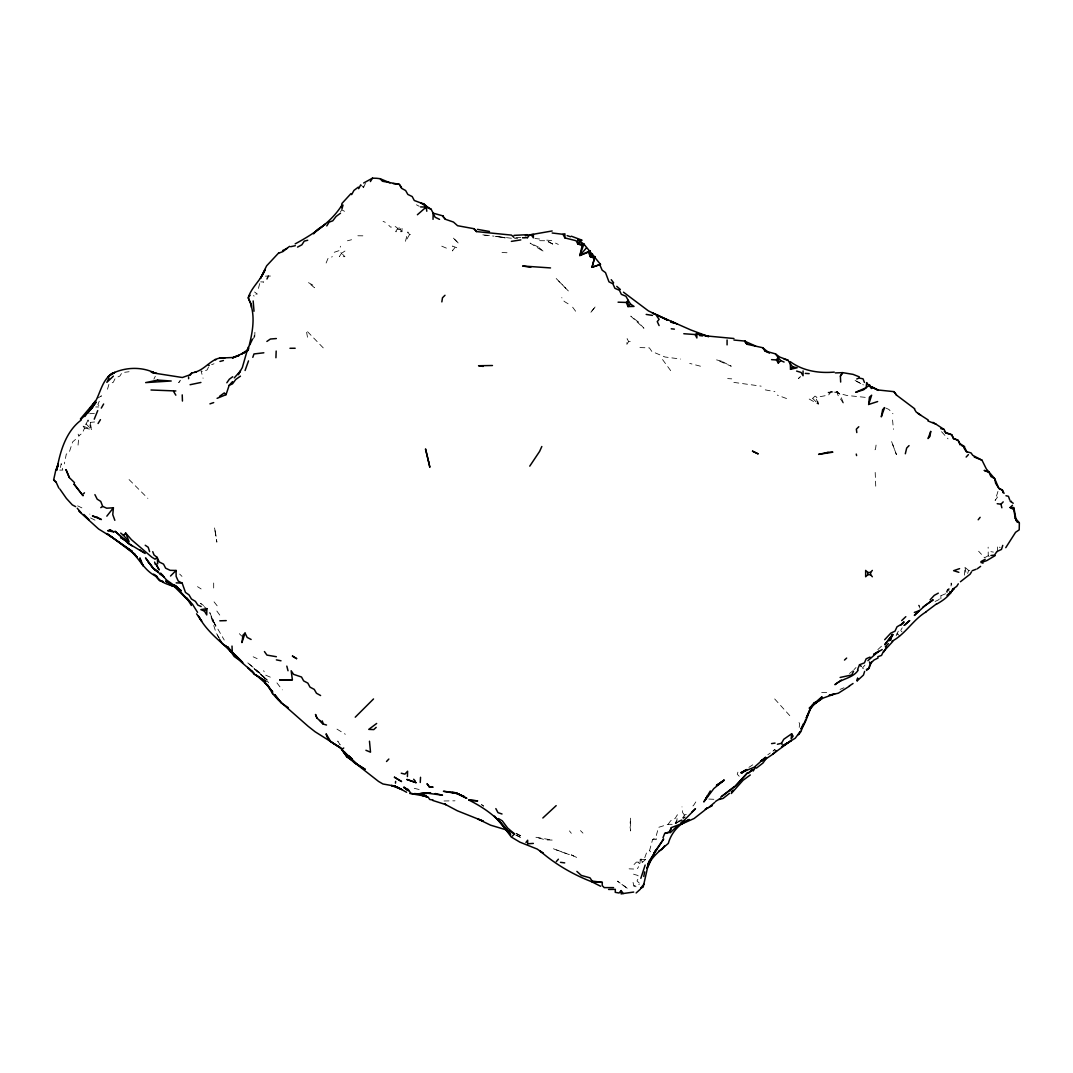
<?xml version="1.0" encoding="UTF-8"?>
<svg xmlns="http://www.w3.org/2000/svg" width="1073" height="1073" viewBox="0 0 1073 1073"><rect width="100%" height="100%" fill="white"/><g stroke="black" fill="none" stroke-linecap="round" stroke-linejoin="round"><path stroke-width="0.75" stroke-dasharray="5 3.75" d="M254.891 332.268L254.784 336.412L253.295 340.382M361.252 185.2L363.519 187.708L363.599 184.569M989.185 556.565L988.246 555.734L988.139 547.176M668.13 824.319L670.638 820.805L675.145 818.458L677.345 814.783L676.862 820.791L674.394 824.319L668.13 824.319L658.581 827.35L655.791 837.316L652.545 839.636L649.581 850.54L646.603 852.592L644.793 857.649L640.205 859.366L639.951 864.516L637.416 868.674M951.027 585.992L951.161 583.001L952.046 586.006M997.38 551.978L997.729 545.567L1000.17 547.766M947.244 592.457L947.446 589.453L950.946 587.494M964.466 575.155L965.016 567.322L968.637 570.46L972.165 570.742M78.061 445.094L78.919 435.678L78.101 434.163M799.211 727.373L799.68 723.645L798.205 721.284M876.064 445.094L875.474 449.439L872.228 451.465M75.526 439.434L72.642 441.928L69.396 451.827L66.271 454.228L64.34 463.898M253.617 338.76L254.247 335.514M258.459 288.396L259.653 283.674L263.703 281.971L260.685 281.864M107.488 389.204L108.95 384.241L113.309 382.256L115.334 378.085L119.854 376.06L122.081 372.626L129.068 371.727M997.957 491.421L995.127 500.474L999.607 494.076M967.631 573.451L968.637 570.46M739.19 776.248L737.218 774.196L738.304 771.044M334.253 252.276L338.988 250.693L340.584 246.227M326.125 263.019L327.962 258.513L332.402 256.675M896.143 635.753L898.638 630.468L900.703 630.468L901.991 631.863M99.266 401.222L97.884 404.534L99.521 406.157M946.225 592.309L947.446 589.453L950.182 589.238M363.519 187.708L365.424 183.349M84.552 428.127L91.433 429.388L90.28 422.386L88.053 420.026L86.095 423.956L83.077 426.142L84.552 428.127L82.299 433.184L78.919 435.678M208.538 366.926L207.237 369.823L203.065 371.875L201.04 370.815L203.079 378.273M153.895 379.158L155.317 376.234M945.621 593.731L940.9 595.703L938.888 599.659L934.529 601.765M900.703 630.468L902.205 627.839M409.524 234.611L405.353 241.76L407.861 231.942L409.524 234.611L412.26 234.611M682.83 817.666L684.426 815.091L688.973 813.401M628.63 341.59L626.873 344.339L627.115 338.706L628.63 341.59L630.736 341.59M695.814 801.947L693.386 805.675L690.06 807.151M634.036 864.556L636.369 862.129L638.301 862.129L640.205 859.366L645.731 859.366L644.793 857.649M180.398 380.204L178.695 382.645L181.498 379.104M675.212 823.152L676.862 820.791M454.831 247.635L452.39 250.961L452.39 246.025L459.271 248.721M827.967 392.262L837.503 391.766L837.798 394.958L844.089 404.36L839.743 394.14L837.503 391.766L831.065 391.806L828.571 395.079L816.848 397.278L815.024 396.085L812.677 398.391L809.163 399.022L818.458 404.239L816.848 397.278M539.625 240.687L545.902 240.741L552.716 244.054L554.07 242.471L558.336 244.416M645.731 859.366L639.951 864.516L638.301 862.129M397.734 228.375L395.561 231.701L402.026 231.701L402.026 227.248L397.734 228.375L395.561 226.644L390.612 227.141L388.788 225.317M853.987 669.659L856.026 667.513M864.972 665.072L862.477 667.969L865.053 670.156M800.498 376.529L798.446 378.514L800.807 376.435M344.929 251.042L341.563 253.295L338.988 250.693M877.821 649.621L882.207 645.544M773.016 751.127L775.068 749.343L772.721 751.167M849.508 673.482L852.968 670.746M340.302 211.515L342.287 210.067L344.755 211.461L342.032 211.85M767.785 754.802L770.293 752.978M752.75 764.834L748.9 767.343M675.44 823.635L677.532 822.24M683.273 818.431L685.365 817.063M682.723 818.095L684.815 816.821M675.333 823.662L677.318 822.481M97.723 398.083L101.506 395.883L97.589 397.842M988.246 555.734L984.585 557.745L978.63 551.24M831.065 391.806L828.571 392.933L834.231 392.061L846.771 395.454L867.977 397.627M840.065 689.403L843.941 687.766M211.609 364.632L214.023 363.774M633.057 882.422L633.848 885.949L639.32 884.367M347.424 240.781L351.582 239.735M90.28 422.386L94.598 421.984M89.73 413.695L94.37 413.454M514.557 238.447L517.696 238.286M270.436 276.043L263.878 276.19L265.339 277.585M522.39 238.085L525.529 238.032M520.821 237.656L514.557 237.374M444.034 800.981L455.006 800.82M522.39 237.643L527.098 237.602M397.734 229.434L400.149 229.434L402.026 231.701M95.738 406.962L98.796 406.962M59.686 470.095L62.797 470.095L61.188 463.616L60.396 467.962L62.797 470.095M652.545 839.636L656.3 839.636L655.791 837.316M708.864 799.063L715.235 799.372M821.69 692.367L829.469 692.608M357.859 235.765L364.123 235.845M639.924 347.585L649.393 347.88L651.874 351.475L664.952 356.987L680.658 359.053M482.837 234.866L489.489 235.55M629.1 868.835L633.647 869.036M484.674 235.363L489.395 235.577M502.016 252.517L508.294 252.799M511.419 238.246L492.574 235.98M727.668 378.581L731.732 378.863M534.931 238.514L539.625 239.024M765.277 389.875L774.894 391.685M990.902 551.656L993.397 552.099M733.865 382.404L761.159 386.159M700.454 366.201L689.698 363.412M414.272 788.32L420.777 789.916M786.549 398.539L777.321 395.105M633.848 885.949L636.074 886.794M83.077 426.142L91.433 429.388L88.053 420.026M441.768 246.173L448.393 248.99M270.289 677.157L265.661 675.158L263.676 670.679M885.842 408.075L888.887 409.43L892.951 413.762M383.088 221.346L385.287 222.326M336.989 729.13L345.318 734.254M253.174 656.797L257.131 658.621M77.645 505.852L81.883 507.878M95.001 520.15L90.548 517.951L89.85 514.047M516.985 833.801L520.633 835.679L516.609 833.573M516.207 835.129L521.854 838.067L515.831 835.062M416.431 204.795L419.208 206.271M855.087 380.446L863.403 384.885M856.455 381.21L863.282 385.059M516.448 833.6L520.204 835.76L516.167 833.453M552.716 244.054L545.902 240.044L552.045 240.647L554.07 242.471M568.1 303.793L564.17 301.392L561.742 297.597M197.499 586.649L201.12 588.943M483.588 806.118L481.482 804.616L483.601 806.078M203.575 605.507L200.45 603.281L206.445 608.713M254.569 291.99L257.359 294.029L253.201 294.31L254.046 296.175M947.446 589.453L949.806 591.666M179.674 574.082L181.994 576.389M239.333 633.687L241.801 636.155M342.582 254.328L344.929 256.675L339.296 256.675L341.563 253.295M129.068 479.577L147.873 498.382M812.677 398.391L818.458 404.239L815.024 396.085M580.48 830.623L582.947 833.117M86.095 423.956L91.433 429.388M323.255 347.88L306.301 330.417L307.71 338.545M265.876 679.209L260.887 673.696L247.125 662.269L267.15 679.974L263.837 677.05L268.679 682.736M899.831 636.195L897.135 633.338L897.323 636.302M640.205 859.366L642.472 861.834M941.531 431.695L948.036 438.83M774.679 698.952L791.7 717.757M639.32 883.133L637.027 880.906L638.717 877.58L637.939 875.474L633.647 874.254L633.647 871.96M214.064 601.873L219.335 608.592M569.455 830.904L571.319 833.292M276.928 682.897L282.293 689.859M649.581 850.54L650.52 851.801M572.647 307.2L576.939 313.008M662.551 359.549L672.409 373.015M216.84 611.033L221.494 617.471M684.426 815.091L682.629 812.596L681.999 806.869M219.093 638.059L215.847 632.212L209.772 612.576L216.049 627.034L212.628 620.073L224.244 640.031M340.141 744.863L337.727 741.054L340.02 744.742M217.309 635.001L219.321 638.314M919.896 608.163L918.85 605.024L919.44 608.109M965.016 567.322L966.089 573.411M892.575 420.026L893.407 429.374M875.192 472.442L875.85 488.98M940.9 595.703L940.9 598.882M400.149 228.375L400.149 229.434M213.688 583.001L213.688 589.265M630.642 818.176L629.891 825.58L630.642 830.958L630.642 818.176M595.099 306.999L590.271 313.048L595.099 306.999M552.166 840.065L545.902 839.918L535.481 837.181L552.166 840.065M527.098 237.844L522.39 237.71L527.098 237.844M505.155 237.844L495.753 236.395L505.155 237.844M721.405 361.145L716.375 359.831L731.263 366.215L721.405 361.145M558.054 850.634L553.199 848.663L569.508 854.725L558.054 850.634M573.599 855.972L571.292 854.873L576.751 857.475L573.599 855.972M538.364 247.031L530.129 243.102L543.77 251.686L538.364 247.031M312.833 285.11L308.166 282.454L314.55 287.779L312.833 285.11M627.195 888.256L617.485 881.134L627.195 888.256M267.311 679.866L263.837 677.519L267.311 679.866M637.966 321.685L630.776 316.119L643.934 328.244L637.966 321.685M260.605 673.992L253.912 668.586L262.617 676.459L260.605 673.992M458.171 242.954L452.739 237.428L458.171 242.954M568.355 290.944L556.163 278.457L568.355 290.944M213.5 620.61L211.126 616.546L213.339 620.61M896.384 454.496L891.489 441.285L896.384 454.496M215.552 532.852L214.426 527.473L216.867 542.147L215.552 532.852"/><path stroke-width="1.5" d="M339.055 746.835L315.1 731.759L308.139 726.287L278.296 700.025L272.569 693.614L272.569 691.307M433.036 219.361L433.13 213.151L431.158 209.262L420.536 202.824L414.285 200.503L412.206 196.56L407.834 194.428L405.634 190.525L401.53 188.298L399.304 184.355L382.471 181.257L380.083 178.695L376.663 178.292L372.479 178.158L363.653 183M206.861 608.619L206.727 614.936L204.407 611.074L200.879 609.638L206.861 608.619L204.407 611.074M576.885 871.397L581.325 875.42L589.962 877.821L592.175 881.054L602.315 882.395L602.208 885.56L604.22 887.626L613.555 887.612M275.935 357.738L276.177 351.059M407.405 776.557L407.606 771.232L404.923 774.143L401.275 773.217M420.254 782.472L420.536 777.295M247.903 350.549C252.383 333.381 256.702 314.845 248.158 297.825C251.538 286.947 261.262 279.946 265.246 269.35L260.444 278.403L266.641 265.822L278.578 253.027M1005.763 547.673L1015.581 532.302L1019.216 529.847L1019.35 522.859L1016.238 520.593L1013.824 507.542L1010.122 507.542L1012.469 505.303M94.907 494.626L97.2 499.186L100.714 501.373L102.7 506.402L106.67 508.2L113.403 507.784L112.772 514.664L114.838 520.311M395.468 783.156L395.629 781.385M791.659 733.784L791.163 738.921L793.095 736.118L791.659 733.784L783.773 739.257L781.479 743.281L777.415 744.26M866.676 382.578L866.139 387.729L855.718 392.275L863.617 389.794L868.647 385.663M868.661 404.467L869.438 397.171L871.652 395.199L868.661 404.467L877.634 401.557M441.848 301.902L442.478 297.784L444.987 295.276M869.465 665.716L869.063 668.171L866.515 670.451M643.773 876.44L644.685 871.839M341.241 207.062L341.979 203.427L350.992 193.596M857.542 678.216L857.179 680.832L857.703 678.297M588.46 252.142L579.849 255.495L582.183 245.623L583.873 244.094L600.491 264.36L592.014 267.284L594.911 256.581L590.244 256.581L588.46 252.142L589.976 250.827L590.244 256.581L594.455 258.352L592.014 267.284L600.491 264.36M905.33 453.772L906.685 448.045L909.046 445.617M645.155 865.066L640.836 878.318M643.921 884.206L640.635 888.243L643.156 887.13L647.462 868.07L651.11 859.419L646.845 868.419C650.52 857.501 660.069 850.513 668.331 843.378C671.296 832.608 679.075 823.97 689.255 819.49L680.832 824.413L694.097 818.511L707.885 807.714L705.296 809.136L712.244 805.716M594.455 258.352L594.911 256.581M248.118 347.263L242.337 367.543L238.233 374.517M341.871 209.262L343.011 205.077M964.614 446.636L959.959 443.645L958.122 440.332L953.629 438.481L951.738 434.753L946.118 433.09L944.334 431.306M232.546 381.612L229.193 385.274L226.014 394.69L217.095 398.324M663.007 837.731L664.697 833.453L669.887 832.366L671.376 827.605L680.416 824.118L695.465 808.774L691.87 812.06M1002.745 545.392L1001.471 549.43L996.857 551.576L994.537 555.103L990.929 555.532M248.52 360.877L245.087 370.493M857.179 680.832L863.443 675.078L864.65 671.39M245.06 633.097L241.935 642.579L242.981 635.149L245.06 633.097L247.166 637.416L251.122 639.468M252.799 357.349L253.993 353.956L263.837 352.789M589.976 250.827L579.849 255.495L583.873 244.094L577.797 239.775L577.797 243.92L582.183 245.623M805.675 719.594L800.834 731.706L798.312 734.75L800.512 731.638M871.356 662.095L869.063 668.171L866.394 669.498M58.304 464.716L56.239 470.175L58.049 463.898L56.802 470.175C59.887 452.082 65.855 431.319 81.253 420.039M94.263 419.167L97.723 410.61M857.595 669.512L859.527 664.75L864.449 662.846L866.152 658.795L870.015 657.092M810.665 707.778L806.212 718.078L810.464 708.69L815.695 702.279L812.502 705.524L822.025 696.779L809.203 708.22L820.013 699.878L812.368 705.269L810.665 707.764L815.413 702.144L810.665 707.778L814.394 702.694C807.875 710.42 807.526 721.271 800.914 728.996L803.57 723.537M58.21 464.716L55.783 470.175L53.65 479.926L56.172 482.287L58.854 488.148M541.825 446.502L539.625 451.371L529.754 466.151M266.962 278.993L268.411 275.855M877.754 656.756L881.537 655.415L883.213 651.848L892.776 641.48M664.697 833.453L669.364 831.857L671.376 827.605M853.545 671.255L851.788 674.944L840.132 677.452M249.674 345.023L252.571 339.028M959.356 443.31L958.122 440.332L953.629 438.481M109.03 377.978L106.857 382.35L113.362 376.154M358.677 188.687L360.729 184.824M890.322 639.414L892.696 634.975L889.021 640.715L891.033 639.723M351.662 194.615L353.929 190.431L358.328 187.131M892.629 634.425L889.919 639.414L892.642 634.478L884.689 644.712L892.575 634.827M958.31 583.819L956.7 586.381L952.918 589.023L950.705 593.007L947.03 595.448L954.34 588.782M340.946 206.633C330.162 222.996 312.283 234.705 295.169 243.866M883.817 651.941L886.486 647.193M952.918 589.023C949.592 596.011 942.966 600.585 936.394 604.26M101.278 408.102L103.638 403.998M710.313 790.975L703.808 801.933L713.827 788.575L724.127 780.151L716.657 785.463L724.181 780.219L716.402 785.329M592.175 881.054L591.746 881.765C572.902 874.482 555.532 864.355 540.269 851.184L542.965 853.048M238.286 374.638L240.459 370.976L234.236 377.884M971.481 571.896L970.099 574.176L960.429 581.754M326.782 225.907L329.062 222.165L332.778 220.81L336.077 216.464L340.503 213.178M784.081 362.044L780.688 360.622L778.287 363.063L776.503 359.965L778.059 357.403L775.444 353.862L764.942 350.965L762.635 347.692L746.929 344.245L744.769 341.214L746.929 344.245M95.215 401.222L90.145 408.893C100.151 398.834 99.896 382.001 111.538 373.86C124.535 367.207 141.207 366.349 154.552 372.894L151.347 371.888L154.552 372.894M98.072 423.513L100.446 419.65M370.386 181.565L372.479 178.158M840.669 382.055L840.387 376.073L842.707 372.653L853.035 374.37L859.299 376.851M753.152 771.044L755.432 767.383M84.847 416.525L87.208 413.051L81.186 419.087M840.387 376.073L842.707 372.653L835.371 372.921M766.484 757.94L763.037 762.97L756.398 768.134M226.832 382.779L229.314 379.238L232.693 376.744M527.286 238.032L529.499 234.92L533.375 234.424L533.375 237.817L531.283 234.92M190.069 375.335L191.745 373.015L196.399 371.996M810.249 707.831L812.248 705.189M525.958 842.479L527.661 840.226L527.661 843.767L533.361 843.418M664.536 845.9L661.867 849.4L658.768 851.157M246.294 351.944L248.695 348.805M348.242 755.607L352.159 758.96L348.081 755.66M731.303 793.51L743.066 780.259L750.295 774.974M106.831 516.167L113.403 507.784M858.159 670.223C852.847 678.337 841.889 678.498 834.928 684.668L841.38 680.041M978.187 519.775L980.132 517.32M250.21 295.276C245.167 298.482 252.839 302.666 251.35 307.2M89.85 408.8L95.403 401.222L80.395 418.993M872.336 576.764L870.592 574.712L870.592 572.459L872.336 570.407M633.7 892.065L623.252 893.514L621.146 890.603L619.067 893.004L615.245 892.334L615.325 889.343L608.579 889.45M579.849 255.495L586.368 247.97M729.479 793.376L723.122 798.392L719.004 799.506M618.075 302.184L626.324 302.438L628.201 300.333L625.908 296.242L621.361 294.351L619.443 290.3L614.896 288.288L612.844 283.728L608.981 281.837L605.507 272.622L602.141 270.155L599.941 265.071M556.297 861.579L558.403 859.205M790.506 369.327L792.706 366.859L797.185 367.757L790.506 369.327L790.305 363.908L787.904 360.126L779.709 357.041L775.444 353.862M313.611 233.847L317.407 229.609L325.441 224.123L314.416 232.626M966.143 457.058L968.423 454.59M83.493 493.821L84.459 492.789M930.13 599.807L934.275 595.354L938.312 593.141M884.689 639.696L890.738 633.204L894.989 631.165L897.015 626.806L900.623 624.687M386.521 761.508L388.842 759.054M512.438 836.041L514.544 833.855L507.69 828.115L502.285 820.858L498.422 818.551M885.332 646.737L888.35 643.599M997.206 503.706L1000.948 504.23L1003.215 501.882M901.052 625.009L904.083 621.884L900.944 624.593M735.676 785.49L747.72 772.587L736.024 785.758L720.868 797.011M870.82 663.235L873.959 660.056L878.103 657.977M919.279 610.443L914.33 615.459L925.476 605.226L933.188 599.807L922.793 607.264M552.166 233.002L562.949 234.29L564.908 237.911L576.094 240.741L577.797 243.92L580.265 241.438M867.909 660.673L878.72 651.231L873.663 654.409L882.194 649.581M170.527 576.027L176.079 570.46L170.205 570.34L165.631 568.18L163.539 564.116L159.233 561.984L157.195 557.424L154.043 554.996L152.742 551.656M590.244 256.581L592.645 254.167M630.508 304.075L634.022 306.422L628 306.583L628.201 300.333L630.508 304.075L628 306.583L626.324 302.438M355.243 717.193L373.525 698.952M120.699 533.053L123.435 535.279L125.689 533.053L131.469 539.706L151.776 557.155L155.048 559.181L157.195 557.424L157.704 563.821M858.789 426.746L856.361 429.133L856.804 432.567M670.276 832.728L677.063 826.156M870.592 574.712L867.789 574.712L865.656 576.764L865.656 570.407L867.789 572.459L870.592 572.459M901.682 620.61L905.827 616.667M542.844 817.988L556.176 805.635M376.18 727.373L373.766 729.6L368.763 729.385L376.663 723.47M844.491 660.069L846.651 658.071M752.093 769.69L748.444 773.016L753.353 769.448M636.128 892.964L640.42 889.128M417.397 214.748L426.182 207.062L431.158 209.262M721.539 796.515L734.629 786.321M680.926 822.964L683.809 820.483M936.555 603.871L925.932 611.851M709.36 806.95L714.9 802.269M980.601 566.37L977.195 568.838M191.745 373.015L189.237 375.067L182.343 377.508L153.895 373.069M159.649 580.506L163.176 581.646L159.649 580.506L156.282 576.389C160.601 582.854 168.702 584.678 175.69 586.904L165.564 581.083L173.37 585.71L189.854 601.993L174.202 584.839L177.193 587.548L166.53 579.983L160.601 573.223L164.182 577.207L153.211 568.274L145.526 557.92L153.211 568.234L157.744 571.788L153.211 568.234L147.685 561.367M745.762 769.891L741.765 773.029L746.902 769.489M731.223 791.726L733.194 790.184M248.037 349.61L241.465 353.969L232.492 357.966L239.212 355.378L232.492 357.524L219.952 358.047L224.659 358.047M764.687 759.738L773.083 754.037L776.557 750.912L775.913 750.604M772.936 753.943L791.177 740.598L782.982 745.802M342.26 749.048L343.722 747.988M219.496 396.366L224.297 392.906L226.014 394.69M581.378 240.647L582.022 240.191L571.305 236.194M763.842 759.268L761.2 761.146L765.277 759.08M240.459 376.154L235.832 379.399L232.492 383.866L229.193 385.274M849.508 686.13L838.348 693.198L829.523 695.156M266.882 341.442L270.396 339.028L276.365 338.545M289.562 246.361L282.87 251.605L278.832 253.134M995.167 555.599L986.838 560.575L981.044 562.628M224.659 357.966C212.454 356.142 205.895 369.662 194.736 372.183M849.293 685.955L853.035 683.501M100.782 507.65L102.7 506.402M891.998 641.265C905.518 634.116 913.069 619.644 926.026 611.959M814.85 703.204L823.179 698.054L834.646 694.003L829.295 695.156M683.796 333.73L695.143 334.535L696.873 333.448L708.649 336.64L690.73 329.921L652.451 313.008L658.218 315.583M715.678 801.33L720.573 798.285M784.497 744.662L787.354 742.959M781.613 746.66L795.281 738.184L800.257 731.451M980.923 561.595L985.188 559.274M745.655 770.159L740.719 772.801L754.332 767.168L765.612 757.23L760.918 761.092L765.277 758.651L760.529 761.106M297.529 247.098L301.875 244.818L304.249 241.117L307.71 240.272M282.642 250.559L287.282 248.306M678.123 821.757L681.731 820.054M856.764 378.984L859.03 378.031L863.054 378.823L864.422 382.417M972.165 570.742L975.934 569.32M914.344 612.428L918.528 610.939M959.597 568.636L953.615 570.688L958.86 572.311M209.932 403.864L213.688 402.59M562.949 234.29L564.908 233.78L564.908 237.911M219.952 361.44L223.425 360.528M445.402 219.281L442.693 216.062L445.402 219.281L453.477 222.057L457.554 225.706L474.266 228.764L476.425 231.58L511.486 235.108L513.967 237.401M552.166 230.963L530.719 234.719M290.622 246.71L295.33 245.704M151.011 389.995L175.838 390.961M190.082 384.724L200.906 382.457M525.314 235.792L529.499 234.92M623.252 893.514L621.146 893.93L621.146 890.603M520.821 239.909L511.378 241.371M771.554 743.602L775.055 743.093M408.183 789.42L410.758 793.215L414.272 794.06L430.608 792.867M527.286 234.679L513.967 235.376M292.379 679.759L279.677 679.839L292.379 679.759L291.159 670.746L293.546 674.34L301.513 677.009L303.646 680.899L307.844 683.112L310.017 687.149L314.228 689.362L316.481 693.252L320.599 695.532M219.804 620.811L226.229 620.61M492.453 365.517L478.558 365.732L483.212 366.416M423.822 793.376L427.121 793.336L420.536 793.577L429.415 792.867L420.536 794.02L414.352 793.577M289.965 348.282L295.169 348.256M834.231 372.103C818.672 373.417 802.926 370.963 790.13 361.588M1011.45 501.306L1010.216 501.306L1013.234 503.25M420.536 206.915L426.182 207.062L426.799 211.247M577.797 243.92L583.873 244.094M176.187 582.867L182.155 583.095L185.468 592.417L189.036 594.911L191.41 598.989L195.407 601.363L197.834 605.092L201.147 606.527M468.821 800.042L477.525 800.874L468.821 800.042C485.144 808.157 499.763 818.806 510.037 834.204M602.315 882.395L591.746 881.765L600.598 886.244M805.273 373.377L809.163 373.632M771.554 359.643L776.503 359.965M550.516 267.928L522.645 265.997L530.759 267.325M427.255 793.175L442.478 795.187L435.249 793.551M733.945 340.047L745.145 341.093M671.255 328.794L674.394 329.143M458.775 793.846L443.431 791.284L455.435 792.719L466.849 798.191M393.134 183.59L399.304 184.355L401.53 187.373M733.945 338.518L707.255 336.01L696.873 333.448L696.873 337.968L695.143 334.535M560.482 862.33L564.706 862.88M477.405 229.367L489.489 231.473M699.328 335.487L702.6 335.943M914.733 408.813L896.813 395.333L893.983 391.658L878.103 389.982L871.571 386.897L878.398 390.384L872.939 387.501M646.187 314.416L652.451 315.408M409.738 793.443L426.799 796.394L420.536 794.905L426.799 796.85L421.971 794.355M276.365 656.73L266.936 655.093L264.441 651.566M397.144 787.139L401.731 789.527L391.605 785.516L395.561 786.241L382.927 783.974L378.541 781.426L346.914 756.653L341.952 749.625L346.914 756.653L352.534 760.502L346.914 756.814L341.898 749.772M433.076 800.096L429.683 799.452L428.073 796.971M276.365 659.868L281.005 660.794M156.738 373.31L151.481 372.251L154.284 372.988M1005.964 495.739L1008.432 496.303L1009.773 500.045M940.793 428.637L943.999 429.388L946.118 433.09M927.971 420.951L936.045 424.211L943.999 429.388M784.081 359.12L787.904 360.126M443.176 215.955L433.13 213.151L435.101 217.229L439.528 219.361M391.605 785.516L397.493 787.22L406.6 792.276M326.514 725.026L323.322 724.074L316.911 717.958L315.542 714.551L316.911 717.958M796.622 371.084L801.088 372.425L803.06 375.738L803.06 370.95M420.536 202.824L423.674 203.776L427.792 207.317M744.769 341.214L755.553 346.016M506.764 830.019L490.576 825.164L477.887 818.994L483.212 821.1L457.326 810.772L444.651 804.039L445.845 804.616L432.687 800.445M502.016 813.991L497.993 812.663L495.847 808.613M567.134 235.591L570.487 236.744M390.076 182.853L380.083 178.695M988.971 472.174L984.357 470.47L988.971 472.174L990.889 476.519L994.684 478.638L998.896 488.403L1002.41 490.12L1004.087 493.352M946.225 432.687L951.738 434.753L953.481 438.777M1002.947 492.655L1002.41 490.12L998.896 488.403L995.664 483.293L994.684 478.638L986.369 468.981L981.996 460.196L974.271 457.058M981.996 460.196L972.742 455.328L971.052 452.927L966.102 451.505L963.795 447.642M365.92 750.282L370.52 752.186L369.474 741.202M961.368 445.429L964.171 446.69L966.947 451.961M677.546 324.287L671.255 321.296M543.112 853.156L537.144 849.038L519.909 842.171L511.271 837.02L500.487 822.535L494.465 816.177L506.282 829.845L514.544 833.855M764.942 350.965L767.919 352.467M455.435 792.719L466.406 798.258M182.155 583.095L178.252 581.083L176.133 576.389L176.079 570.46M407.995 789.594L403.582 787.314L408.531 790.64L404.239 787.26L407.592 790.425M75.647 506.644L72.32 504.9L66.378 498.395L59.833 489.02M928.252 420.026L917.67 413.239M170.299 584.906L172.726 586.193M1010.122 507.542L1013.663 509.474M112.799 537.747L98.622 529.016L78.798 511.056M422.078 794.436L427.282 797.293M145.204 553.494L127.928 543.112L115.026 531.215L126.212 540.819M215.11 359.442L215.807 359.831M247.97 667.607L254.153 674.112L257.56 676.057M932.906 422.346L936.045 424.211M982.077 562.708L982.975 563.231M126.158 540.846L120.659 537.533L127.338 541.758M342.327 748.981C336.439 744.514 327.493 742.114 326.125 733.811L330.564 741.483L340.034 747.801M159.957 573.934L163.539 576.268L162.935 575.866M281.595 703.177L274.648 694.593L281.595 703.177L288.275 707.63M254.167 674.112L266.064 681.476L256.554 675.413L267.942 685.513L264.776 682.468L272.086 691.32L267.714 685.365L272.569 693.614M145.217 545.258L148.195 547.257L149.616 551.656M127.955 543.112L132.207 545.969M139.866 549.832L143.755 552.461M920.741 415.157L916.235 412.072L914.491 409.336M110.197 536.031L132.355 551.482L106.696 533.536M107.743 534.005L135.386 554.741L128.358 548.933C139.047 557.075 144.171 571.574 157.275 576.724L153.6 574.135M153.157 568.234L157.758 571.788M208.162 364.659L209.195 365.491M623.48 292.191L648.387 310.875L667.889 320.317L657.306 315.194L656.797 316.106L659.117 319.338L657.266 321.605L659.104 325.562M162.948 575.53L160.467 573.545L162.948 575.772M241.962 661.961L234.182 656.515L227.664 646.939M181.27 590.593L174.148 585.268L180.827 590.874L175.664 585.697M762.635 347.692L769.421 353.218M74.506 482.676L69.302 477.552L66.016 469.652L69.302 477.552M616.76 286.37L620.355 289.509M154.552 575.021L159.756 580.413M53.65 479.926L56.212 482.287M242.86 662.591C228.348 646.885 208.886 635.444 198.518 616.17L201.697 621.16L196.574 613.836M341.509 749.719L347.987 755.781M859.527 664.75L861.297 666.4M247.702 667.393L251.9 671.296L241.264 661.987L228.562 647.851M83.828 514.45L88.965 519.654M252.289 671.229L253.858 672.838M339.672 747.21L350.965 758.691L348.873 756.344M319.915 720.385L323.281 724.114L322.235 720.895M866.555 382.806L871.719 388.547L869.573 384.791M506.282 829.845L510.748 834.848M413.642 779.266L415.318 781.157M473.998 228.817L476.425 231.58M348.805 756.371L353.983 762.434L365.222 769.354L355.968 763.533L357.819 764.727L345.251 753.072L347.451 756.398L344.782 752.24M123.435 535.279L129.162 541.945L125.689 533.053M1019.35 522.859L1015.259 518.044L1013.462 507.784M77.256 508.24L80.918 512.586M73.93 484.205L83.077 495.753L74.158 484.003M790.305 363.908L792.706 366.859M780.688 360.622L778.059 357.403L778.287 363.063M611.234 279.691L613.622 282.816M423.674 203.776L426.182 207.062M227.543 646.885L231.232 652.451L225.169 645.503L227.288 647.274L222.245 643.545L219.603 639.414M893.983 391.658L896.545 395.32M197.553 612.375L192.603 604.448L186.474 597.554L191.383 605.494M173.585 391.43L175.838 395.172M781.479 743.281L782.163 744.421M227.677 646.885L229.018 649.313M155.746 563.62L159.193 569.924L156.256 564.519M1017.298 522.31L1015.259 518.044L1016.238 520.593M154.606 562.078L155.29 564.425M869.532 662.014L870.297 664.791M286.813 666.118L288.02 670.746M1000.948 504.23L1001.874 507.784M856.267 454.067L856.603 455.596M254.019 311.237L253.161 300.936M232.009 646.067L232.251 652.183M182.222 394.877L182.437 401.047M959.959 443.645L959.959 444.799M867.789 572.459L867.789 574.712M727.078 339.98L727.078 344.889M188.62 376.945L188.62 378.729M930.707 431.467L929.996 436.295L928.051 438.562L930.707 431.467M882.636 409.738L881.295 416.861L884.581 407.592L882.636 409.738M649.044 861.391L647.569 865.066L656.005 850.004L663.651 839.019L649.044 861.391M707.483 795.925L705.672 799.13L707.483 795.925M656.005 850.004L653.913 853.169L656.046 850.031M92.868 406.493L87.584 413.185L96.074 402.227L90.682 409.631L92.949 406.493M909.596 620.623L904.244 625.344L909.596 620.623M111.659 373.659L107.93 376.797L114.784 372.411L111.659 373.659M429.428 786.925L427.014 783.706L429.388 786.965L433.076 787.166L429.428 786.925M245.033 352.306L241.465 353.969L245.033 352.306M110.117 529.834L107.676 530.733L114.1 531.967L110.117 529.834M827.967 452.35L818.605 454.375L832.836 452.176L827.967 452.35M157.624 380.097L145.66 382.605L171.211 380.995L157.624 380.097M455.676 792.799L451.881 792.504L455.649 792.799L464.408 796.689L455.676 792.799M674.421 322.866L670.826 322.168L674.407 322.866M97.428 517.401L92.452 515.965L101.385 519.547L97.428 517.401M416.029 782.646L406.975 779.494L416.029 782.646M758.007 453.812L752.522 451.17L758.007 453.812M296.604 658.621L292.46 656.086L296.604 658.621M401.463 781.479L394.435 777.214L401.463 781.479M135.185 554.982L132.744 552.582L137.277 557.41L135.185 554.982M143.165 565.82L140.831 562.078L139.906 557.92L143.165 565.82M428.596 461.631L425.512 448.916L429.844 467.278L428.596 461.631"/></g></svg>
